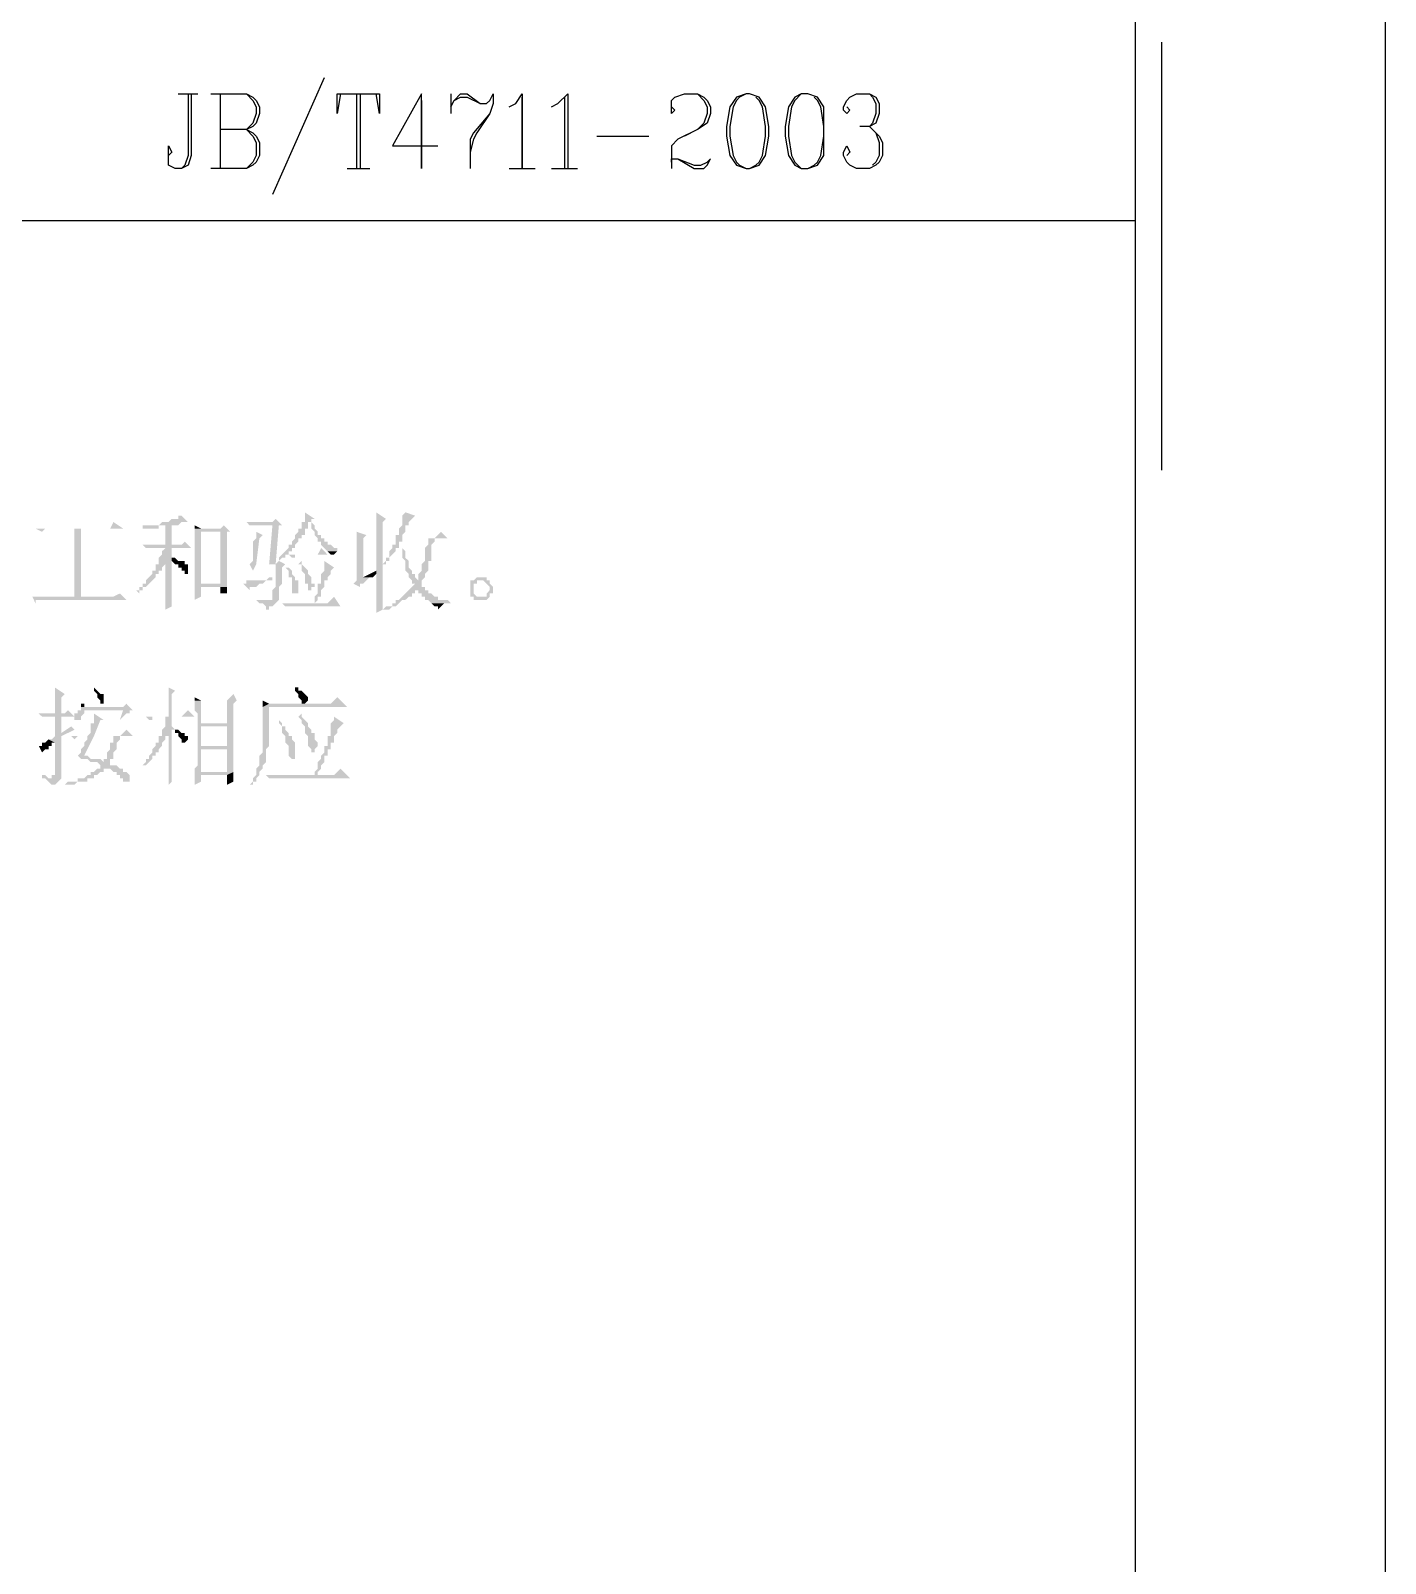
# Model space of a CAD drawing. Extents: x 51 to 246, y 3 to 417.
# Drawn here: x 228.2 to 245.87, y 332.23 to 352.23 of the extents above; entities that cross this region are included whole.
import ezdxf

# ---------------------------------------------------------------- set-up
doc = ezdxf.new("R2010")
doc.units = 0
doc.header["$MEASUREMENT"] = 0
doc.layers.add('_____1', color=160, linetype='Continuous')

msp = doc.modelspace()

# ---------------------------------------------------------------- hatches: boundary and pattern name
at = {"layer": '_____1'}
for points in [[(230.166, 345.905), (230.124, 345.905), (230.124, 345.863), (230.039, 345.863), (229.997, 345.821), (229.912, 345.821), (229.87, 345.778), (229.701, 345.778), (229.955, 345.778), (229.955, 345.524), (230.039, 345.524), (230.039, 345.778), (230.124, 345.778), (230.166, 345.821), (230.251, 345.821)], [(231.394, 345.863), (231.352, 345.821), (231.013, 345.821), (231.055, 345.778), (231.479, 345.778)], [(231.775, 345.948), (231.775, 345.821), (231.86, 345.821), (231.86, 345.736), (231.902, 345.694), (231.902, 345.651), (231.944, 345.609), (231.944, 345.567), (231.987, 345.567), (231.987, 345.524), (232.029, 345.482), (232.071, 345.44), (232.283, 345.44), (232.198, 345.44), (232.198, 345.482), (232.156, 345.482), (232.114, 345.524), (232.071, 345.524), (232.071, 345.567), (232.029, 345.567), (232.029, 345.609), (231.987, 345.609), (231.987, 345.651), (231.944, 345.651), (231.944, 345.694), (231.902, 345.736), (231.902, 345.778), (231.86, 345.821), (231.86, 345.863), (231.902, 345.863)], [(232.706, 345.948), (232.706, 344.635), (232.791, 344.678), (232.791, 345.821), (232.833, 345.863)], [(233.087, 345.948), (233.045, 345.905), (233.045, 345.778), (233.003, 345.736), (233.003, 345.651), (232.96, 345.651), (232.96, 345.609), (233.045, 345.609), (233.045, 345.651), (233.087, 345.694), (233.087, 345.778), (233.13, 345.778), (233.13, 345.821), (233.214, 345.905)], [(229.277, 345.821), (229.235, 345.736), (228.261, 345.736), (228.346, 345.694), (228.388, 345.736), (229.404, 345.736)], [(229.701, 345.778), (229.658, 345.778), (229.658, 345.736), (229.87, 345.736), (229.87, 345.778), (229.955, 345.778)], [(230.336, 345.778), (230.336, 345.736), (230.42, 345.736)], [(230.717, 345.778), (230.674, 345.736), (230.336, 345.736), (230.336, 345.016), (230.42, 345.016), (230.42, 345.694), (230.801, 345.694)], [(230.801, 345.694), (230.674, 345.694), (230.674, 345.016), (230.336, 345.016), (230.336, 344.805), (230.42, 344.847), (230.42, 344.974), (230.759, 344.974), (230.759, 345.694)], [(231.775, 345.821), (231.733, 345.821), (231.733, 345.736), (231.69, 345.736), (231.69, 345.694), (231.648, 345.651), (231.648, 345.609), (231.606, 345.567), (231.606, 345.524), (231.563, 345.524), (231.563, 345.482), (231.521, 345.44), (231.436, 345.355), (231.436, 345.313), (231.394, 345.27), (231.055, 345.27), (231.394, 345.27), (231.394, 344.974), (231.352, 344.932), (231.352, 344.805), (231.14, 344.805), (231.182, 344.762), (231.225, 344.762), (231.267, 344.72), (231.267, 344.678), (231.309, 344.678), (231.309, 344.72), (231.352, 344.72), (231.436, 344.805), (231.436, 344.974), (231.479, 345.016), (231.479, 345.228), (231.521, 345.27), (231.436, 345.313), (231.479, 345.355), (231.521, 345.355), (231.521, 345.397), (231.563, 345.397), (231.563, 345.44), (231.606, 345.44), (231.606, 345.482), (231.648, 345.482), (231.648, 345.524), (231.69, 345.567), (231.69, 345.609), (231.733, 345.609), (231.733, 345.651), (231.775, 345.651), (231.775, 345.736), (231.817, 345.736), (231.817, 345.821), (231.86, 345.821)], [(231.14, 345.694), (231.14, 345.609), (231.098, 345.567), (231.098, 345.313), (231.055, 345.27), (231.14, 345.27), (231.182, 345.609), (231.225, 345.651)], [(231.479, 345.778), (231.352, 345.778), (231.309, 345.27), (231.394, 345.27), (231.436, 345.778)], [(232.452, 345.694), (232.452, 345.059), (232.41, 345.016), (232.495, 344.974), (232.495, 345.016), (232.537, 345.016), (232.622, 345.101), (232.537, 345.101), (232.537, 345.609), (232.579, 345.651)], [(233.553, 345.694), (233.468, 345.609), (232.96, 345.609), (232.96, 345.567), (233.045, 345.567), (233.045, 345.355), (233.087, 345.313), (233.087, 345.186), (233.13, 345.143), (233.13, 345.101), (233.172, 345.059), (233.257, 345.059), (233.214, 345.101), (233.214, 345.143), (233.172, 345.143), (233.172, 345.186), (233.13, 345.228), (233.13, 345.313), (233.087, 345.355), (233.087, 345.44), (233.045, 345.482), (233.045, 345.609), (233.638, 345.609)], [(230.039, 345.482), (229.955, 345.482), (229.912, 345.44), (229.912, 345.397), (229.87, 345.355), (229.87, 345.27), (229.828, 345.27), (229.828, 345.186), (229.785, 345.186), (229.785, 345.143), (229.701, 345.059), (229.701, 345.016), (229.658, 345.016), (229.658, 344.974), (229.616, 344.974), (229.616, 344.932), (229.574, 344.932), (229.616, 344.889), (229.616, 344.932), (229.658, 344.932), (229.658, 344.974), (229.701, 344.974), (229.828, 345.101), (229.828, 345.143), (229.87, 345.143), (229.87, 345.186), (229.912, 345.186), (229.912, 345.228), (229.955, 345.27), (230.039, 345.313), (230.039, 345.355), (230.082, 345.355), (230.039, 345.355)], [(230.209, 345.567), (230.166, 345.524), (229.658, 345.524), (229.701, 345.482), (230.293, 345.482)], [(231.987, 345.482), (231.944, 345.397), (231.563, 345.397), (231.606, 345.355), (231.648, 345.355), (231.648, 345.397), (232.071, 345.397)], [(233.468, 345.609), (233.384, 345.609), (233.384, 345.524), (233.341, 345.482), (233.341, 345.313), (233.299, 345.27), (233.299, 345.186), (233.257, 345.143), (233.257, 345.059), (233.172, 345.059), (233.172, 345.016), (233.214, 345.016), (233.003, 344.805), (232.96, 344.805), (232.96, 344.762), (232.918, 344.762), (232.918, 344.72), (232.833, 344.72), (232.791, 344.678), (232.876, 344.678), (232.918, 344.72), (232.96, 344.72), (233.045, 344.805), (233.087, 344.805), (233.13, 344.847), (233.172, 344.847), (233.172, 344.889), (233.214, 344.889), (233.214, 344.932), (233.257, 344.932), (233.341, 344.974), (233.299, 344.974), (233.299, 345.059), (233.341, 345.101), (233.341, 345.143), (233.384, 345.186), (233.384, 345.313), (233.426, 345.313), (233.426, 345.524), (233.468, 345.567)], [(232.96, 345.567), (232.96, 345.524), (232.918, 345.524), (232.918, 345.482), (232.876, 345.44), (232.876, 345.355), (232.833, 345.355), (232.833, 345.313), (232.791, 345.27), (232.833, 345.27), (232.833, 345.313), (232.876, 345.313), (232.876, 345.355), (232.96, 345.44), (232.96, 345.482), (233.003, 345.482), (233.003, 345.567), (233.045, 345.567)], [(230.039, 345.313), (229.955, 345.27), (229.955, 344.678), (230.039, 344.72), (230.039, 345.27)], [(230.082, 345.355), (230.039, 345.355), (230.039, 345.313), (230.082, 345.27), (230.124, 345.27), (230.124, 345.228), (230.166, 345.228), (230.166, 345.186), (230.209, 345.186), (230.209, 345.143), (230.251, 345.143), (230.251, 345.27), (230.209, 345.27), (230.209, 345.313), (230.124, 345.313)], [(231.055, 345.27), (231.098, 345.186), (231.14, 345.27), (231.394, 345.27)], [(231.733, 345.313), (231.69, 345.27), (231.733, 345.27), (231.733, 345.186), (231.775, 345.143), (231.775, 345.016), (231.817, 345.016), (231.817, 344.932), (231.86, 344.932), (231.86, 344.974), (231.902, 344.974), (231.902, 345.016), (231.86, 345.016), (231.86, 345.101), (231.817, 345.143), (231.817, 345.186), (231.733, 345.27)], [(232.029, 345.313), (232.029, 345.186), (231.987, 345.143), (231.987, 345.016), (231.944, 345.016), (231.944, 344.889), (231.902, 344.847), (231.902, 344.762), (231.944, 344.805), (231.944, 344.847), (231.987, 344.847), (231.987, 344.932), (232.029, 344.974), (232.029, 345.059), (232.071, 345.059), (232.071, 345.101), (232.114, 345.143), (232.114, 345.186), (232.156, 345.228)], [(232.071, 345.44), (232.114, 345.397), (232.156, 345.397), (232.198, 345.44), (232.241, 345.44)], [(232.706, 345.186), (232.537, 345.101), (232.664, 345.101), (232.706, 345.143)], [(234.061, 345.101), (234.019, 345.101), (233.976, 345.059), (233.934, 345.059), (233.934, 344.847), (234.061, 344.847), (234.019, 344.847), (233.976, 344.889), (233.976, 345.016), (234.019, 345.016), (234.019, 345.059), (234.188, 345.059), (234.146, 345.059), (234.146, 345.101), (234.103, 345.101)], [(234.188, 345.059), (234.061, 345.059), (234.103, 345.059), (234.188, 344.974), (234.188, 344.932), (234.146, 344.889), (234.146, 344.847), (233.976, 344.847), (233.976, 344.805), (234.146, 344.805), (234.188, 344.847), (234.188, 344.889), (234.23, 344.889), (234.23, 344.974), (234.188, 345.016)], [(229.362, 344.889), (229.277, 344.847), (228.219, 344.847), (228.261, 344.762), (228.261, 344.805), (229.447, 344.805)], [(232.156, 344.847), (232.071, 344.762), (231.479, 344.762), (231.521, 344.72), (232.241, 344.72)], [(233.341, 344.974), (233.257, 344.932), (233.257, 344.889), (233.299, 344.889), (233.299, 344.847), (233.341, 344.847), (233.341, 344.805), (233.384, 344.805), (233.426, 344.762), (233.68, 344.762), (233.638, 344.805), (233.511, 344.805), (233.511, 344.847), (233.468, 344.847), (233.426, 344.889), (233.384, 344.889), (233.384, 344.932), (233.341, 344.932)], [(231.098, 344.805), (231.267, 344.805), (231.14, 344.805)], [(233.426, 344.762), (233.468, 344.72), (233.511, 344.72), (233.511, 344.678), (233.553, 344.72), (233.595, 344.762), (233.638, 344.762)], [(228.515, 343.662), (228.515, 343.323), (228.6, 343.323), (228.6, 343.535), (228.642, 343.577)], [(229.997, 343.662), (229.997, 343.281), (230.039, 343.281), (230.039, 343.577), (230.082, 343.619)], [(231.648, 343.662), (231.648, 343.619), (231.69, 343.577), (231.69, 343.535), (231.733, 343.492), (231.733, 343.45), (231.775, 343.45), (231.817, 343.492), (231.817, 343.535), (231.733, 343.619), (231.69, 343.619), (231.69, 343.662)], [(229.447, 343.45), (229.404, 343.408), (228.854, 343.408), (229.404, 343.365), (229.362, 343.238), (229.447, 343.323), (229.489, 343.323), (229.489, 343.365), (229.531, 343.365)], [(230.844, 343.577), (230.759, 343.492), (230.336, 343.492), (230.759, 343.492), (230.759, 343.196), (230.378, 343.196), (230.378, 342.646), (230.336, 342.603), (230.336, 342.392), (230.42, 342.434), (230.42, 342.519), (230.759, 342.519), (230.844, 342.561), (230.42, 342.561), (230.42, 342.857), (230.759, 342.857), (230.844, 342.9), (230.42, 342.9), (230.42, 343.154), (230.759, 343.154), (230.844, 343.196), (230.844, 343.45), (230.886, 343.492)], [(230.336, 343.535), (230.336, 343.492), (230.42, 343.492)], [(230.336, 343.492), (230.336, 343.365), (230.378, 343.323), (230.378, 343.196), (230.42, 343.196), (230.42, 343.492), (230.759, 343.492)], [(232.198, 343.535), (232.114, 343.45), (231.309, 343.45), (231.225, 343.408), (231.225, 342.815), (231.182, 342.773), (231.182, 342.646), (231.14, 342.603), (231.14, 342.519), (231.098, 342.476), (231.098, 342.434), (231.055, 342.392), (231.098, 342.392), (231.098, 342.434), (231.14, 342.434), (231.14, 342.476), (231.182, 342.519), (231.182, 342.561), (231.225, 342.603), (231.225, 342.646), (231.267, 342.688), (231.267, 342.857), (231.309, 342.9), (231.309, 343.408), (232.325, 343.408)], [(231.225, 343.492), (231.225, 343.408), (231.309, 343.45)], [(228.685, 343.365), (228.642, 343.323), (228.304, 343.323), (228.346, 343.281), (228.769, 343.281)], [(228.6, 343.281), (228.515, 343.281), (228.515, 343.027), (228.6, 343.069)], [(228.854, 343.408), (228.854, 343.365), (228.812, 343.365), (228.812, 343.323), (228.769, 343.323), (228.769, 343.238), (228.854, 343.238), (228.854, 343.281), (228.896, 343.323), (228.896, 343.365), (229.404, 343.365)], [(229.023, 343.323), (229.023, 343.196), (228.981, 343.196), (228.981, 343.069), (228.939, 343.027), (229.023, 343.027), (229.108, 343.238), (229.15, 343.238)], [(230.251, 343.365), (230.166, 343.281), (229.701, 343.281), (229.743, 343.238), (229.785, 343.238), (229.785, 343.281), (230.336, 343.281)], [(230.039, 343.281), (229.955, 343.281), (229.955, 343.154), (229.912, 343.111), (229.912, 343.069), (229.997, 343.027), (229.997, 342.392), (230.039, 342.434), (230.039, 343.111), (230.124, 343.111), (230.082, 343.111), (230.039, 343.154)], [(231.733, 343.323), (231.69, 343.281), (231.733, 343.238), (231.733, 343.196), (231.775, 343.154), (231.775, 343.069), (231.817, 343.027), (231.817, 342.9), (231.86, 342.857), (231.86, 342.815), (231.902, 342.815), (231.902, 342.857), (231.944, 342.9), (231.944, 342.942), (231.902, 342.984), (231.902, 343.069), (231.86, 343.069), (231.86, 343.111), (231.817, 343.154), (231.817, 343.196), (231.733, 343.281)], [(232.156, 343.281), (232.156, 343.238), (232.114, 343.196), (232.114, 343.027), (232.071, 343.027), (232.071, 342.9), (232.029, 342.9), (232.029, 342.815), (231.987, 342.773), (231.987, 342.73), (231.944, 342.688), (231.944, 342.603), (231.902, 342.561), (231.902, 342.519), (231.944, 342.519), (231.944, 342.561), (231.987, 342.603), (231.987, 342.646), (232.029, 342.688), (232.029, 342.773), (232.071, 342.773), (232.071, 342.857), (232.114, 342.857), (232.114, 342.942), (232.156, 342.942), (232.156, 343.027), (232.198, 343.069), (232.198, 343.111), (232.283, 343.196)], [(228.727, 343.154), (228.6, 343.069), (228.515, 343.027), (228.473, 342.984), (228.431, 342.984), (228.515, 342.942), (228.515, 342.519), (228.473, 342.519), (228.473, 342.476), (228.431, 342.476), (228.6, 342.476), (228.6, 343.027), (228.769, 343.111)], [(229.447, 343.111), (229.362, 343.027), (228.727, 343.027), (228.769, 342.984), (228.812, 343.027), (229.531, 343.027)], [(229.912, 343.069), (229.912, 343.027), (229.87, 343.027), (229.87, 342.942), (229.828, 342.942), (229.828, 342.9), (229.785, 342.857), (229.785, 342.815), (229.743, 342.773), (229.743, 342.73), (229.701, 342.73), (229.701, 342.688), (229.658, 342.646), (229.701, 342.646), (229.785, 342.73), (229.785, 342.773), (229.828, 342.773), (229.828, 342.815), (229.87, 342.815), (229.87, 342.857), (229.912, 342.9), (229.912, 342.942), (229.955, 342.984), (229.955, 343.027), (229.997, 343.027)], [(230.844, 343.196), (230.759, 343.154), (230.759, 342.9), (230.42, 342.9), (230.844, 342.9), (230.844, 343.154)], [(231.436, 343.238), (231.436, 343.196), (231.479, 343.154), (231.479, 343.069), (231.521, 343.027), (231.521, 342.942), (231.563, 342.9), (231.563, 342.773), (231.606, 342.73), (231.648, 342.73), (231.648, 342.942), (231.606, 342.984), (231.606, 343.027), (231.563, 343.027), (231.563, 343.069), (231.521, 343.111), (231.521, 343.154), (231.479, 343.154), (231.479, 343.196)], [(228.431, 342.984), (228.388, 342.942), (228.346, 342.942), (228.346, 342.9), (228.304, 342.9), (228.346, 342.815), (228.388, 342.857), (228.431, 342.857), (228.431, 342.9), (228.473, 342.9), (228.473, 342.942), (228.515, 342.942)], [(229.023, 343.027), (228.939, 343.027), (228.939, 342.984), (228.896, 342.942), (228.896, 342.9), (228.854, 342.857), (228.854, 342.815), (228.812, 342.773), (228.854, 342.73), (228.939, 342.73), (228.981, 342.688), (229.15, 342.688), (229.108, 342.73), (228.981, 342.73), (228.939, 342.773), (228.896, 342.773)], [(230.844, 342.9), (230.759, 342.857), (230.759, 342.561), (230.42, 342.561), (230.844, 342.561), (230.844, 342.857)], [(229.32, 342.646), (229.193, 342.603), (229.235, 342.603), (229.277, 342.561), (229.32, 342.561), (229.32, 342.519), (229.362, 342.519), (229.362, 342.476), (229.404, 342.476), (229.404, 342.434), (229.489, 342.434), (229.489, 342.519), (229.447, 342.561), (229.404, 342.561), (229.404, 342.603), (229.362, 342.603)], [(228.346, 342.519), (228.346, 342.476), (228.388, 342.476), (228.473, 342.392), (228.515, 342.392), (228.558, 342.434), (228.6, 342.476), (228.431, 342.476), (228.388, 342.519)], [(230.844, 342.561), (230.759, 342.519), (230.759, 342.392), (230.844, 342.434), (230.844, 342.519)], [(232.241, 342.603), (232.156, 342.519), (231.267, 342.519), (231.309, 342.476), (232.368, 342.476)]]:
    msp.add_hatch(color=7, dxfattribs=at).paths.add_polyline_path(points, is_closed=False)
for points in [[(228.769, 345.736), (228.854, 345.736), (228.854, 344.847), (228.769, 344.847)], [(231.352, 345.101), (231.309, 345.101), (231.267, 345.059), (231.013, 345.059), (231.013, 345.016), (230.971, 345.016), (231.055, 344.932), (231.055, 344.974), (231.14, 344.974), (231.182, 345.016), (231.225, 345.016), (231.267, 345.059), (231.352, 345.059)], [(231.563, 345.228), (231.521, 345.228), (231.563, 345.186), (231.563, 345.101), (231.606, 345.101), (231.606, 344.889), (231.69, 344.889), (231.69, 345.059), (231.648, 345.059), (231.648, 345.101), (231.606, 345.143), (231.606, 345.186)], [(230.674, 344.889), (230.759, 344.889), (230.759, 344.974), (230.674, 344.974)], [(229.023, 343.662), (229.023, 343.619), (229.066, 343.577), (229.066, 343.535), (229.108, 343.492), (229.108, 343.45), (229.15, 343.45), (229.15, 343.577), (229.108, 343.577), (229.066, 343.619)], [(228.854, 343.408), (228.896, 343.408), (228.896, 343.45), (228.854, 343.45)], [(230.124, 343.111), (230.039, 343.111), (230.082, 343.111), (230.082, 343.069), (230.124, 343.069), (230.124, 343.027), (230.166, 342.984), (230.166, 342.942), (230.209, 342.942), (230.251, 342.984), (230.251, 343.027), (230.209, 343.027), (230.209, 343.069), (230.166, 343.069)], [(229.362, 343.027), (229.277, 343.027), (229.277, 342.942), (229.235, 342.942), (229.235, 342.857), (229.193, 342.815), (229.193, 342.73), (229.15, 342.73), (229.15, 342.688), (229.023, 342.688), (229.066, 342.688), (229.108, 342.646), (229.108, 342.603), (229.066, 342.603), (229.023, 342.561), (228.981, 342.561), (228.981, 342.519), (228.939, 342.519), (228.896, 342.476), (228.812, 342.476), (228.812, 342.434), (228.685, 342.434), (228.642, 342.392), (228.769, 342.392), (228.812, 342.434), (228.939, 342.434), (228.939, 342.476), (229.023, 342.476), (229.023, 342.519), (229.066, 342.519), (229.108, 342.561), (229.15, 342.561), (229.15, 342.603), (229.193, 342.603), (229.32, 342.646), (229.235, 342.646), (229.235, 342.73), (229.277, 342.73), (229.277, 342.815), (229.32, 342.857), (229.32, 342.942), (229.362, 342.984)]]:
    msp.add_hatch(color=7, dxfattribs=at).paths.add_polyline_path(points)

# ---------------------------------------------------------------- linework, layer by layer
at = {"layer": '_____1', "color": 7}
for p, q in [((245.872, 3.259), (245.872, 417.025)), ((242.612, 6.519), (242.612, 413.766)), ((242.951, 352.086), (242.951, 346.498)), ((232.029, 351.62), (231.352, 350.096)), ((230.124, 351.409), (230.378, 351.409)), ((230.674, 350.435), (230.674, 351.409)), ((232.452, 350.435), (232.452, 351.409)), ((232.495, 351.409), (232.495, 350.435)), ((233.68, 351.409), (233.68, 351.155)), ((235.162, 351.366), (235.162, 350.435)), ((235.585, 350.858), (236.262, 350.858)), ((232.325, 350.435), (232.622, 350.435)), ((234.442, 350.435), (234.781, 350.435)), ((234.992, 350.435), (235.331, 350.435)), ((183.557, 349.758), (242.612, 349.758))]:
    msp.add_line(p, q, dxfattribs=at)
for points in [[(230.293, 351.409), (230.293, 350.604), (230.251, 350.477), (230.166, 350.435), (230.082, 350.435), (229.997, 350.477), (229.997, 350.731), (230.039, 350.647), (229.997, 350.604)], [(230.251, 351.409), (230.251, 350.604), (230.209, 350.477), (230.166, 350.435)], [(230.547, 351.409), (231.013, 351.409), (231.098, 351.366), (231.14, 351.324), (231.182, 351.239), (231.182, 351.155), (231.14, 351.028), (231.098, 350.985), (231.013, 350.943)], [(231.013, 351.409), (231.098, 351.324), (231.14, 351.239), (231.14, 351.155), (231.098, 351.028), (231.055, 350.985), (231.013, 350.943), (230.674, 350.943)], [(232.241, 351.409), (232.198, 351.155), (232.198, 351.409), (232.749, 351.409), (232.749, 351.155), (232.706, 351.409)], [(233.299, 351.324), (233.299, 350.435), (233.299, 351.409), (232.918, 350.731), (233.511, 350.731)], [(233.68, 351.239), (233.722, 351.324), (233.807, 351.409), (233.892, 351.409), (234.061, 351.282), (234.146, 351.282), (234.188, 351.324), (234.23, 351.409)], [(233.722, 351.324), (233.807, 351.366), (233.892, 351.366), (234.061, 351.282)], [(234.23, 351.409), (234.23, 351.282), (234.188, 351.155), (234.019, 350.901), (233.976, 350.816), (233.934, 350.647), (233.934, 350.435)], [(234.442, 351.239), (234.527, 351.282), (234.611, 351.409), (234.611, 350.435), (234.611, 351.366)], [(234.992, 351.239), (235.077, 351.282), (235.204, 351.409), (235.204, 350.435)], [(236.559, 351.239), (236.601, 351.197), (236.559, 351.155), (236.559, 351.324), (236.601, 351.366), (236.728, 351.409), (236.897, 351.409), (236.982, 351.366), (237.024, 351.324), (237.067, 351.239), (237.067, 351.155), (237.024, 351.028), (236.897, 350.943), (236.643, 350.816), (236.559, 350.731), (236.559, 350.435)], [(236.897, 351.409), (236.982, 351.324), (237.024, 351.239), (237.024, 351.155), (236.982, 351.028), (236.897, 350.943), (236.728, 350.858)], [(237.532, 351.409), (237.405, 351.366), (237.321, 351.239), (237.278, 350.985), (237.278, 350.858), (237.321, 350.604), (237.405, 350.477), (237.532, 350.435), (237.575, 350.435), (237.702, 350.477), (237.786, 350.604), (237.829, 350.858), (237.829, 350.985), (237.786, 351.239), (237.702, 351.366), (237.575, 351.409), (237.532, 351.409), (237.448, 351.366), (237.405, 351.324), (237.363, 351.239), (237.321, 350.985), (237.321, 350.858), (237.363, 350.604), (237.405, 350.52), (237.448, 350.477), (237.532, 350.435)], [(237.575, 350.435), (237.659, 350.477), (237.702, 350.52), (237.744, 350.604), (237.786, 350.858), (237.786, 350.985), (237.744, 351.239), (237.702, 351.324), (237.659, 351.366)], [(238.252, 351.409), (238.167, 351.366), (238.083, 351.239), (238.04, 350.985), (238.04, 350.858), (238.083, 350.604), (238.167, 350.477), (238.252, 350.435), (238.337, 350.435), (238.464, 350.477), (238.548, 350.604), (238.548, 351.239), (238.464, 351.366), (238.337, 351.409), (238.252, 351.409), (238.167, 351.324), (238.125, 351.239), (238.083, 350.985), (238.083, 350.858), (238.125, 350.604), (238.167, 350.52), (238.252, 350.435)], [(238.337, 350.435), (238.421, 350.477), (238.464, 350.52), (238.506, 350.604), (238.548, 350.858), (238.548, 350.985), (238.506, 351.239), (238.464, 351.324), (238.421, 351.366)], [(238.845, 351.239), (238.887, 351.197), (238.845, 351.155), (238.802, 351.197), (238.802, 351.239), (238.845, 351.324), (238.887, 351.366), (238.972, 351.409), (239.141, 351.409), (239.226, 351.366), (239.268, 351.282), (239.268, 351.155), (239.226, 351.028), (239.141, 350.985), (239.014, 350.985)], [(239.141, 351.409), (239.183, 351.366), (239.226, 351.282), (239.226, 351.155), (239.183, 351.028), (239.141, 350.985), (239.268, 350.858), (239.31, 350.774), (239.31, 350.604), (239.268, 350.52), (239.226, 350.477), (239.141, 350.435), (238.972, 350.435), (238.887, 350.477), (238.845, 350.52), (238.802, 350.604), (238.802, 350.647), (238.845, 350.731), (238.887, 350.647), (238.845, 350.604)], [(234.188, 351.155), (233.976, 350.901), (233.934, 350.816), (233.934, 350.435)], [(231.013, 350.943), (231.098, 350.901), (231.14, 350.858), (231.182, 350.774), (231.182, 350.604), (231.14, 350.52), (231.098, 350.477), (231.013, 350.435), (230.547, 350.435)], [(231.013, 350.943), (231.098, 350.858), (231.14, 350.774), (231.14, 350.604), (231.098, 350.52), (231.013, 350.435)], [(239.226, 350.901), (239.268, 350.774), (239.268, 350.604), (239.226, 350.52), (239.183, 350.477)], [(236.559, 350.52), (236.559, 350.562), (236.643, 350.562), (236.855, 350.477), (236.94, 350.477), (237.024, 350.52), (237.067, 350.562)], [(236.643, 350.562), (236.855, 350.435), (236.982, 350.435), (237.024, 350.477), (237.067, 350.562)]]:
    msp.add_lwpolyline(points, dxfattribs=at)

doc.saveas('drawing.dxf')
